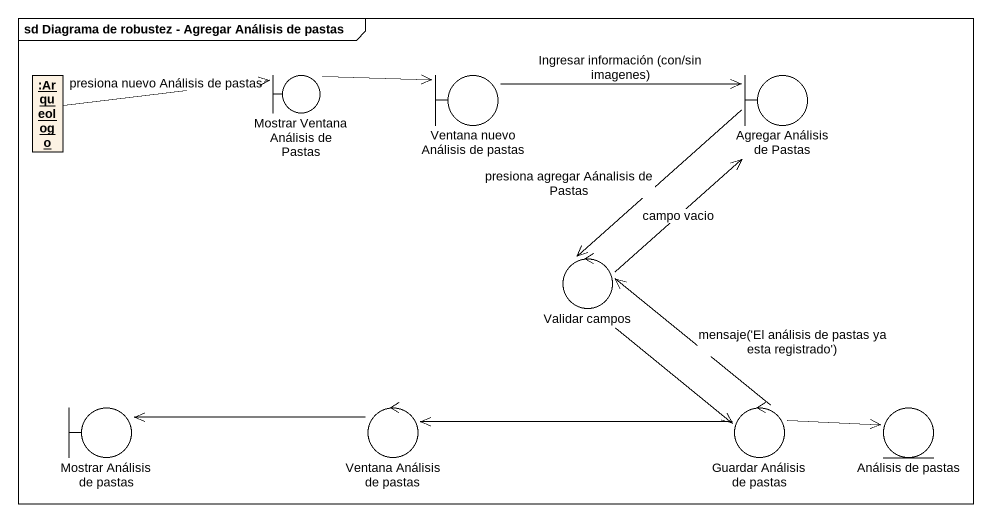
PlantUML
@startuml
mainframe sd Diagrama de robustez - Agregar Análisis de pastas
allowmixing
hide circle
hide empty members
object ":Arqueologo" as Arqueologo
boundary "Mostrar Ventana Análisis de Pastas" as Mostrar_Ventana_Análisis_de
boundary "Ventana nuevo Análisis de pastas" as Ventana_nuevo_Análisis_de
boundary "Agregar Análisis de Pastas" as Agregar_Análisis_de_Pastas
control "Validar campos" as Validar_campos
boundary "Mostrar Análisis de pastas" as Mostrar_Análisis_de_pastas
control "Ventana Análisis de pastas" as Ventana_Análisis_de_pastas
control "Guardar Análisis de pastas" as Guardar_Análisis_de_pastas
entity "Análisis de pastas" as Análisis_de_pastas
Arqueologo -right-> Mostrar_Ventana_Análisis_de : presiona nuevo Análisis de pastas
Mostrar_Ventana_Análisis_de -right-> Ventana_nuevo_Análisis_de
Ventana_nuevo_Análisis_de -right-> Agregar_Análisis_de_Pastas : Ingresar información (con/sin imagenes)
Agregar_Análisis_de_Pastas --> Validar_campos : presiona agregar Aánalisis de Pastas
Validar_campos -up-> Agregar_Análisis_de_Pastas : campo vacio
Validar_campos --> Guardar_Análisis_de_pastas
Ventana_Análisis_de_pastas -left-> Mostrar_Análisis_de_pastas
Guardar_Análisis_de_pastas -up-> Validar_campos : mensaje('El análisis de pastas ya esta registrado')
Guardar_Análisis_de_pastas -left-> Ventana_Análisis_de_pastas
Guardar_Análisis_de_pastas -right-> Análisis_de_pastas
@enduml
